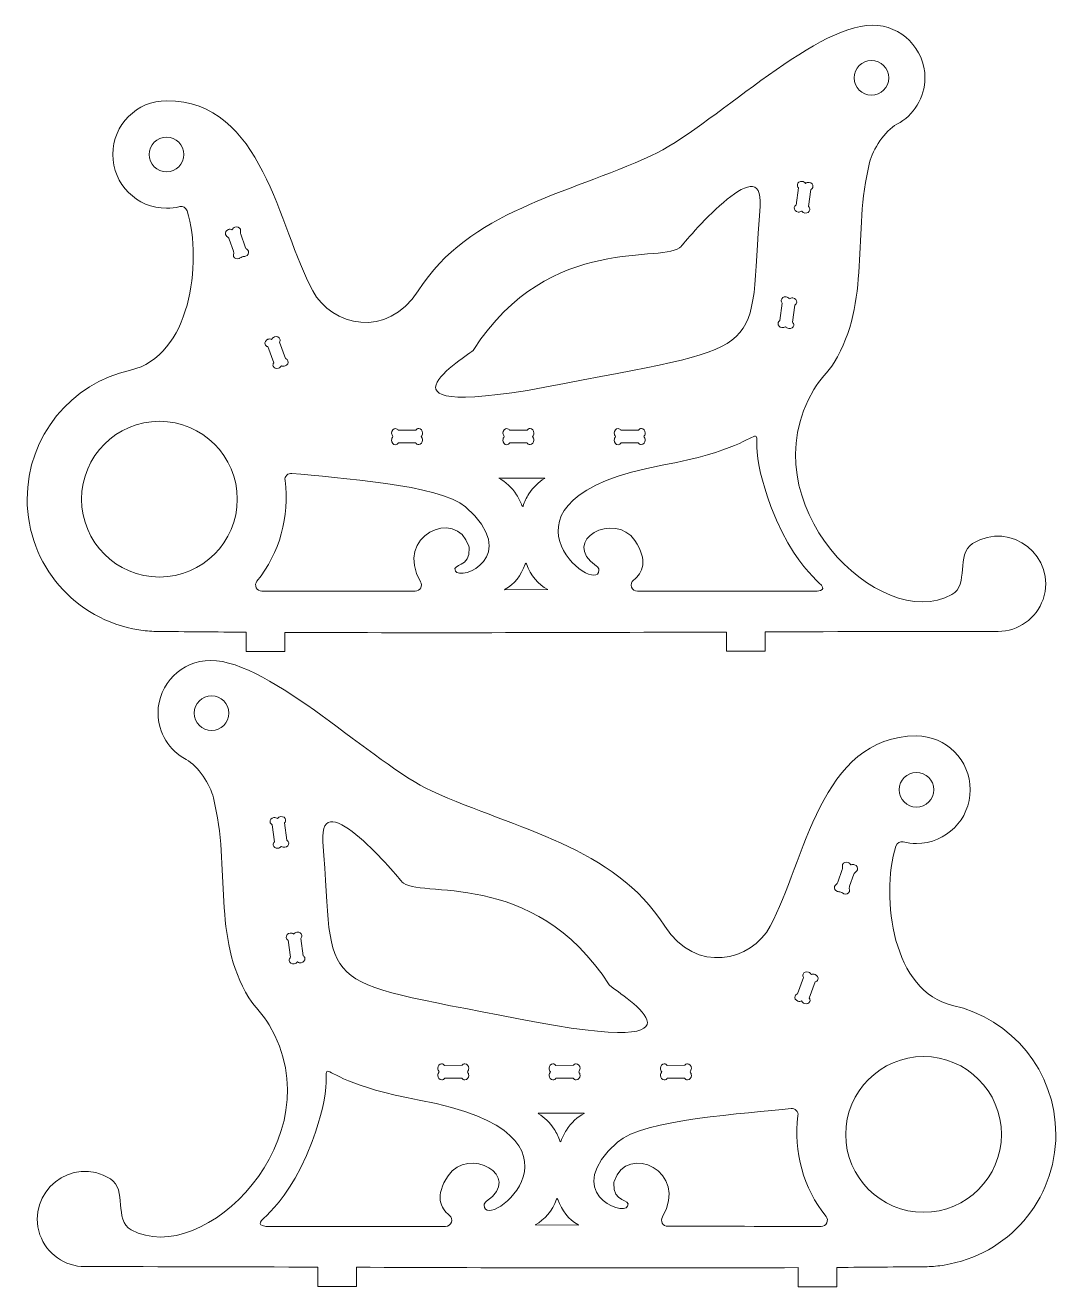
# Model space of a CAD drawing. Header units: centimetres. Extents: x -12413 to 28, y -61 to 2480.
# Drawn here: x 0.78 to 27.6, y -60.82 to -28.05 of the extents above; entities that cross this region are included whole.
import ezdxf

# ---------------------------------------------------------------- set-up
doc = ezdxf.new("R2010")
doc.units = ezdxf.units.CM
doc.header["$MEASUREMENT"] = 0
doc.layers.add('layer 1', color=7, linetype='Continuous')

msp = doc.modelspace()

# ---------------------------------------------------------------- linework, layer by layer
at = {"layer": 'layer 1', "lineweight": 9}
for points, knots in [([(8.24497, -34.95126), (8.74137, -35.87434), (10.1764, -36.21358), (10.98716, -34.95126), (10.98716, -34.95126), (12.3226, -32.87202), (14.79931, -32.46731), (17.04714, -31.44069), (17.04714, -31.44069), (18.54757, -30.75541), (21.2204, -28.05317), (22.78752, -28.05317), (22.78752, -28.05317), (23.5412, -28.05317), (24.15191, -28.66388), (24.15191, -29.41736), (24.15191, -29.41736), (24.15191, -29.94035), (23.85754, -30.39469), (23.42547, -30.62368), (23.42547, -30.62368), (23.09908, -30.79667), (22.79902, -31.27636), (22.71289, -31.62301), (22.71289, -31.62301), (22.25388, -33.47023), (22.76082, -35.22424), (21.79255, -36.81598), (21.79255, -36.81598), (21.6405, -37.06595), (21.41153, -37.26396), (21.2628, -37.51591), (21.2628, -37.51591), (19.52715, -40.45612), (22.98291, -43.87463), (24.84814, -42.84383), (24.84814, -42.84383), (25.30832, -42.58951), (24.94643, -41.80017), (25.39063, -41.5189), (25.39063, -41.5189), (26.37469, -40.89579), (27.60235, -41.87003), (27.21904, -42.9699), (27.21904, -42.9699), (27.046, -43.46642), (26.57782, -43.79913), (26.05201, -43.79915), (26.05201, -43.79915), (24.03382, -43.7993), (22.01559, -43.80532), (19.99736, -43.81232), (19.99736, -43.81232), (19.99736, -43.81232), (19.99736, -44.31407), (19.99736, -44.31407), (19.99736, -44.31407), (19.99736, -44.31407), (18.99736, -44.31407), (18.99736, -44.31407), (18.99736, -44.31407), (18.99736, -44.31407), (18.99736, -43.81585), (18.99736, -43.81585), (18.99736, -43.81585), (15.17123, -43.8295), (11.34509, -43.84383), (7.51913, -43.8257), (7.51913, -43.8257), (7.51913, -43.8257), (7.51913, -44.32298), (7.51913, -44.32298), (7.51913, -44.32298), (7.51913, -44.32298), (6.51913, -44.32298), (6.51913, -44.32298), (6.51913, -44.32298), (6.51913, -44.32298), (6.51913, -43.82021), (6.51913, -43.82021), (6.51913, -43.82021), (5.73743, -43.81531), (4.95575, -43.80892), (4.17408, -43.80077), (4.17408, -43.80077), (4.02499, -43.79921), (3.87606, -43.78442), (3.72841, -43.7588), (3.72841, -43.7588), (3.72753, -43.75865), (3.72677, -43.75854), (3.72589, -43.7584), (3.72589, -43.7584), (2.0839, -43.50041), (0.82798, -42.07941), (0.82798, -40.36496), (0.82798, -40.36496), (0.82798, -38.72593), (1.97587, -37.35524), (3.51153, -37.01238), (3.51153, -37.01238), (5.05438, -36.66805), (5.39692, -34.23447), (4.98225, -32.87406), (4.98225, -32.87406), (4.95734, -32.79241), (4.87292, -32.74477), (4.79014, -32.76559), (4.79014, -32.76559), (4.68082, -32.79309), (4.56635, -32.80771), (4.44848, -32.80771), (4.44848, -32.80771), (3.67716, -32.80771), (3.05188, -32.18243), (3.05188, -31.41111), (3.05188, -31.41111), (3.05188, -30.63979), (3.67716, -30.01451), (4.44848, -30.01451), (4.44848, -30.01451), (6.9537, -30.01451), (7.34892, -33.28501), (8.24497, -34.95126)], [0, 0, 0, 0, 0.03125, 0.03125, 0.03125, 0.03125, 0.0625, 0.0625, 0.0625, 0.0625, 0.09375, 0.09375, 0.09375, 0.09375, 0.125, 0.125, 0.125, 0.125, 0.15625, 0.15625, 0.15625, 0.15625, 0.1875, 0.1875, 0.1875, 0.1875, 0.21875, 0.21875, 0.21875, 0.21875, 0.25, 0.25, 0.25, 0.25, 0.28125, 0.28125, 0.28125, 0.28125, 0.3125, 0.3125, 0.3125, 0.3125, 0.34375, 0.34375, 0.34375, 0.34375, 0.375, 0.375, 0.375, 0.375, 0.40625, 0.40625, 0.40625, 0.40625, 0.4375, 0.4375, 0.4375, 0.4375, 0.46875, 0.46875, 0.46875, 0.46875, 0.5, 0.5, 0.5, 0.5, 0.53125, 0.53125, 0.53125, 0.53125, 0.5625, 0.5625, 0.5625, 0.5625, 0.59375, 0.59375, 0.59375, 0.59375, 0.625, 0.625, 0.625, 0.625, 0.65625, 0.65625, 0.65625, 0.65625, 0.6875, 0.6875, 0.6875, 0.6875, 0.71875, 0.71875, 0.71875, 0.71875, 0.75, 0.75, 0.75, 0.75, 0.78125, 0.78125, 0.78125, 0.78125, 0.8125, 0.8125, 0.8125, 0.8125, 0.84375, 0.84375, 0.84375, 0.84375, 0.875, 0.875, 0.875, 0.875, 0.90625, 0.90625, 0.90625, 0.90625, 0.9375, 0.9375, 0.9375, 0.9375, 1, 1, 1, 1]), ([(22.31194, -29.4206), (22.31194, -29.17241), (22.51312, -28.97125), (22.76129, -28.97125), (22.76129, -28.97125), (23.00956, -28.97125), (23.21073, -29.17241), (23.21073, -29.4206), (23.21073, -29.4206), (23.21073, -29.66877), (23.00956, -29.87005), (22.76138, -29.87005), (22.76138, -29.87005), (22.51312, -29.87005), (22.31194, -29.66877), (22.31194, -29.4206)], [0, 0, 0, 0, 0.2, 0.2, 0.2, 0.2, 0.4, 0.4, 0.4, 0.4, 0.6, 0.6, 0.6, 0.6, 1, 1, 1, 1]), ([(3.99908, -31.41108), (3.99908, -31.16288), (4.20026, -30.9617), (4.44844, -30.9617), (4.44844, -30.9617), (4.69671, -30.9617), (4.89788, -31.16288), (4.89788, -31.41108), (4.89788, -31.41108), (4.89788, -31.65923), (4.69671, -31.86053), (4.44852, -31.86053), (4.44852, -31.86053), (4.20026, -31.86053), (3.99908, -31.65923), (3.99908, -31.41108)], [0, 0, 0, 0, 0.2, 0.2, 0.2, 0.2, 0.4, 0.4, 0.4, 0.4, 0.6, 0.6, 0.6, 0.6, 1, 1, 1, 1]), ([(19.86819, -32.76304), (19.56723, -36.69967), (20.21506, -36.3003), (14.78479, -37.3639), (14.78479, -37.3639), (9.12509, -38.47245), (12.33619, -36.62359), (12.42803, -36.48064), (12.42803, -36.48064), (14.40755, -33.39913), (17.42369, -34.26894), (17.81659, -33.79966), (17.81659, -33.79966), (17.88746, -33.71501), (19.98946, -31.1775), (19.86819, -32.76304)], [0, 0, 0, 0, 0.2, 0.2, 0.2, 0.2, 0.4, 0.4, 0.4, 0.4, 0.6, 0.6, 0.6, 0.6, 1, 1, 1, 1]), ([(20.86602, -32.27386), (20.86602, -32.27386), (20.80347, -32.72359), (20.80347, -32.72359), (20.80347, -32.72359), (20.77882, -32.73865), (20.76138, -32.76258), (20.75745, -32.79129), (20.75745, -32.79129), (20.74995, -32.84601), (20.79433, -32.89727), (20.85658, -32.9058), (20.85658, -32.9058), (20.89051, -32.91045), (20.92273, -32.90144), (20.94625, -32.88342), (20.94625, -32.88342), (20.94625, -32.88342), (20.95357, -32.88443), (20.95357, -32.88443), (20.95357, -32.88443), (20.97126, -32.90905), (21.00047, -32.92718), (21.03528, -32.93194), (21.03528, -32.93194), (21.09753, -32.94047), (21.15406, -32.90303), (21.16156, -32.84831), (21.16156, -32.84831), (21.16602, -32.81574), (21.1521, -32.78437), (21.12696, -32.76254), (21.12696, -32.76254), (21.12696, -32.76254), (21.18831, -32.32127), (21.18831, -32.32127), (21.18831, -32.32127), (21.21635, -32.3066), (21.23649, -32.28108), (21.24076, -32.24995), (21.24076, -32.24995), (21.24825, -32.19523), (21.20387, -32.14396), (21.14161, -32.13544), (21.14161, -32.13544), (21.10558, -32.1305), (21.07148, -32.14098), (21.04766, -32.16128), (21.04766, -32.16128), (21.03041, -32.13439), (20.99979, -32.11434), (20.96292, -32.10929), (20.96292, -32.10929), (20.90067, -32.10076), (20.84414, -32.13821), (20.83665, -32.19293), (20.83665, -32.19293), (20.8325, -32.22317), (20.84422, -32.25236), (20.86602, -32.27386)], [0, 0, 0, 0, 0.0625, 0.0625, 0.0625, 0.0625, 0.125, 0.125, 0.125, 0.125, 0.1875, 0.1875, 0.1875, 0.1875, 0.25, 0.25, 0.25, 0.25, 0.3125, 0.3125, 0.3125, 0.3125, 0.375, 0.375, 0.375, 0.375, 0.4375, 0.4375, 0.4375, 0.4375, 0.5, 0.5, 0.5, 0.5, 0.5625, 0.5625, 0.5625, 0.5625, 0.625, 0.625, 0.625, 0.625, 0.6875, 0.6875, 0.6875, 0.6875, 0.75, 0.75, 0.75, 0.75, 0.8125, 0.8125, 0.8125, 0.8125, 0.875, 0.875, 0.875, 0.875, 1, 1, 1, 1]), ([(6.49283, -33.81187), (6.49283, -33.81187), (6.37453, -33.48479), (6.37453, -33.48479), (6.37453, -33.48479), (6.36497, -33.45834), (6.36338, -33.4333), (6.36943, -33.40489), (6.36943, -33.40489), (6.37293, -33.38846), (6.37209, -33.3713), (6.36614, -33.35492), (6.36614, -33.35492), (6.34725, -33.30302), (6.28409, -33.27836), (6.22504, -33.29984), (6.22504, -33.29984), (6.19288, -33.31156), (6.16856, -33.33455), (6.15618, -33.36146), (6.15618, -33.36146), (6.15618, -33.36146), (6.14922, -33.36399), (6.14922, -33.36399), (6.14922, -33.36399), (6.12209, -33.35045), (6.08779, -33.34805), (6.0548, -33.36007), (6.0548, -33.36007), (5.99576, -33.38156), (5.9632, -33.44104), (5.98208, -33.49294), (5.98208, -33.49294), (5.98881, -33.51139), (6.00115, -33.52641), (6.01688, -33.53713), (6.01688, -33.53713), (6.04422, -33.55574), (6.06197, -33.5783), (6.07277, -33.60816), (6.07277, -33.60816), (6.07277, -33.60816), (6.18516, -33.91891), (6.18516, -33.91891), (6.18516, -33.91891), (6.19547, -33.94743), (6.19661, -33.97468), (6.18875, -34.00519), (6.18875, -34.00519), (6.18421, -34.02285), (6.18467, -34.04146), (6.19111, -34.05916), (6.19111, -34.05916), (6.20998, -34.11106), (6.27316, -34.13572), (6.3322, -34.11424), (6.3322, -34.11424), (6.3432, -34.11023), (6.35328, -34.1049), (6.36228, -34.09856), (6.36228, -34.09856), (6.39431, -34.07596), (6.42797, -34.06407), (6.46701, -34.06152), (6.46701, -34.06152), (6.47872, -34.06077), (6.49068, -34.05831), (6.50245, -34.05401), (6.50245, -34.05401), (6.56149, -34.03254), (6.59403, -33.97305), (6.57514, -33.92115), (6.57514, -33.92115), (6.5689, -33.90397), (6.55778, -33.88977), (6.54358, -33.87926), (6.54358, -33.87926), (6.5189, -33.86098), (6.50291, -33.83974), (6.49283, -33.81187)], [0, 0, 0, 0, 0.04761905, 0.04761905, 0.04761905, 0.04761905, 0.0952381, 0.0952381, 0.0952381, 0.0952381, 0.14285714, 0.14285714, 0.14285714, 0.14285714, 0.19047619, 0.19047619, 0.19047619, 0.19047619, 0.23809524, 0.23809524, 0.23809524, 0.23809524, 0.28571429, 0.28571429, 0.28571429, 0.28571429, 0.33333333, 0.33333333, 0.33333333, 0.33333333, 0.38095238, 0.38095238, 0.38095238, 0.38095238, 0.42857143, 0.42857143, 0.42857143, 0.42857143, 0.47619048, 0.47619048, 0.47619048, 0.47619048, 0.52380952, 0.52380952, 0.52380952, 0.52380952, 0.57142857, 0.57142857, 0.57142857, 0.57142857, 0.61904762, 0.61904762, 0.61904762, 0.61904762, 0.66666667, 0.66666667, 0.66666667, 0.66666667, 0.71428571, 0.71428571, 0.71428571, 0.71428571, 0.76190476, 0.76190476, 0.76190476, 0.76190476, 0.80952381, 0.80952381, 0.80952381, 0.80952381, 0.85714286, 0.85714286, 0.85714286, 0.85714286, 0.9047619, 0.9047619, 0.9047619, 0.9047619, 1, 1, 1, 1]), ([(20.44572, -35.27473), (20.44572, -35.27473), (20.38318, -35.72445), (20.38318, -35.72445), (20.38318, -35.72445), (20.35852, -35.73951), (20.34108, -35.76345), (20.33714, -35.79215), (20.33714, -35.79215), (20.32965, -35.84687), (20.37403, -35.89814), (20.43629, -35.90666), (20.43629, -35.90666), (20.47021, -35.91131), (20.50243, -35.9023), (20.52595, -35.88429), (20.52595, -35.88429), (20.52595, -35.88429), (20.53327, -35.88529), (20.53327, -35.88529), (20.53327, -35.88529), (20.55096, -35.90992), (20.58018, -35.92804), (20.61498, -35.93281), (20.61498, -35.93281), (20.67723, -35.94134), (20.73376, -35.90389), (20.74125, -35.84917), (20.74125, -35.84917), (20.74572, -35.8166), (20.7318, -35.78523), (20.70664, -35.7634), (20.70664, -35.7634), (20.70664, -35.7634), (20.76802, -35.32214), (20.76802, -35.32214), (20.76802, -35.32214), (20.79605, -35.30747), (20.81619, -35.28194), (20.82045, -35.25081), (20.82045, -35.25081), (20.82795, -35.19609), (20.78357, -35.14483), (20.72132, -35.1363), (20.72132, -35.1363), (20.68527, -35.13136), (20.65118, -35.14185), (20.62737, -35.16215), (20.62737, -35.16215), (20.61011, -35.13526), (20.5795, -35.11521), (20.54262, -35.11016), (20.54262, -35.11016), (20.48037, -35.10163), (20.42384, -35.13907), (20.41634, -35.19379), (20.41634, -35.19379), (20.4122, -35.22403), (20.42392, -35.25322), (20.44572, -35.27473)], [0, 0, 0, 0, 0.0625, 0.0625, 0.0625, 0.0625, 0.125, 0.125, 0.125, 0.125, 0.1875, 0.1875, 0.1875, 0.1875, 0.25, 0.25, 0.25, 0.25, 0.3125, 0.3125, 0.3125, 0.3125, 0.375, 0.375, 0.375, 0.375, 0.4375, 0.4375, 0.4375, 0.4375, 0.5, 0.5, 0.5, 0.5, 0.5625, 0.5625, 0.5625, 0.5625, 0.625, 0.625, 0.625, 0.625, 0.6875, 0.6875, 0.6875, 0.6875, 0.75, 0.75, 0.75, 0.75, 0.8125, 0.8125, 0.8125, 0.8125, 0.875, 0.875, 0.875, 0.875, 1, 1, 1, 1]), ([(7.5392, -36.71379), (7.5392, -36.71379), (7.38477, -36.28679), (7.38477, -36.28679), (7.38477, -36.28679), (7.39956, -36.26197), (7.40382, -36.23266), (7.39391, -36.20545), (7.39391, -36.20545), (7.37503, -36.15354), (7.31185, -36.12889), (7.25282, -36.15038), (7.25282, -36.15038), (7.22066, -36.16209), (7.19633, -36.18509), (7.18395, -36.21199), (7.18395, -36.21199), (7.18395, -36.21199), (7.17699, -36.21452), (7.17699, -36.21452), (7.17699, -36.21452), (7.14986, -36.20098), (7.11557, -36.19858), (7.08257, -36.2106), (7.08257, -36.2106), (7.02352, -36.23209), (6.99097, -36.29157), (7.00986, -36.34347), (7.00986, -36.34347), (7.02111, -36.37437), (7.04806, -36.39561), (7.08049, -36.40321), (7.08049, -36.40321), (7.08049, -36.40321), (7.23201, -36.82215), (7.23201, -36.82215), (7.23201, -36.82215), (7.21404, -36.84821), (7.20813, -36.88018), (7.21888, -36.9097), (7.21888, -36.9097), (7.23777, -36.9616), (7.30093, -36.98625), (7.35998, -36.96477), (7.35998, -36.96477), (7.39416, -36.95232), (7.41942, -36.92715), (7.43102, -36.89808), (7.43102, -36.89808), (7.45884, -36.91382), (7.49526, -36.91728), (7.53022, -36.90454), (7.53022, -36.90454), (7.58925, -36.88306), (7.62182, -36.82357), (7.60293, -36.77167), (7.60293, -36.77167), (7.59249, -36.743), (7.56851, -36.72264), (7.5392, -36.71379)], [0, 0, 0, 0, 0.0625, 0.0625, 0.0625, 0.0625, 0.125, 0.125, 0.125, 0.125, 0.1875, 0.1875, 0.1875, 0.1875, 0.25, 0.25, 0.25, 0.25, 0.3125, 0.3125, 0.3125, 0.3125, 0.375, 0.375, 0.375, 0.375, 0.4375, 0.4375, 0.4375, 0.4375, 0.5, 0.5, 0.5, 0.5, 0.5625, 0.5625, 0.5625, 0.5625, 0.625, 0.625, 0.625, 0.625, 0.6875, 0.6875, 0.6875, 0.6875, 0.75, 0.75, 0.75, 0.75, 0.8125, 0.8125, 0.8125, 0.8125, 0.875, 0.875, 0.875, 0.875, 1, 1, 1, 1]), ([(15.68257, -42.20562), (15.68257, -42.95959), (12.40772, -40.38411), (17.36371, -39.47455), (17.36371, -39.47455), (21.04911, -38.79819), (19.10879, -37.79652), (20.15149, -40.55227), (20.15149, -40.55227), (20.92101, -42.58604), (21.87486, -42.63981), (21.35334, -42.7546), (21.35334, -42.7546), (21.34144, -42.75722), (17.73384, -42.7537), (16.68019, -42.7537), (16.68019, -42.7537), (16.6111, -42.7537), (16.55231, -42.7121), (16.52932, -42.64695), (16.52932, -42.64695), (16.50632, -42.58178), (16.52601, -42.51249), (16.57982, -42.46913), (16.57982, -42.46913), (16.81546, -42.27928), (16.96805, -41.96537), (16.61536, -41.43807), (16.61536, -41.43807), (16.09928, -40.66648), (14.63755, -41.43506), (15.62015, -42.1034), (15.62015, -42.1034), (15.65844, -42.12945), (15.68257, -42.16293), (15.68257, -42.20562)], [0, 0, 0, 0, 0.1, 0.1, 0.1, 0.1, 0.2, 0.2, 0.2, 0.2, 0.3, 0.3, 0.3, 0.3, 0.4, 0.4, 0.4, 0.4, 0.5, 0.5, 0.5, 0.5, 0.6, 0.6, 0.6, 0.6, 0.7, 0.7, 0.7, 0.7, 0.8, 0.8, 0.8, 0.8, 1, 1, 1, 1]), ([(4.26335, -38.34268), (5.38023, -38.34268), (6.28562, -39.24808), (6.28562, -40.36496), (6.28562, -40.36496), (6.28562, -41.48184), (5.38023, -42.38724), (4.26335, -42.38724), (4.26335, -42.38724), (3.14646, -42.38724), (2.24107, -41.48184), (2.24107, -40.36496), (2.24107, -40.36496), (2.24107, -39.24808), (3.14646, -38.34268), (4.26335, -38.34268)], [0, 0, 0, 0, 0.2, 0.2, 0.2, 0.2, 0.4, 0.4, 0.4, 0.4, 0.6, 0.6, 0.6, 0.6, 1, 1, 1, 1]), ([(10.92447, -38.57074), (10.92447, -38.57074), (10.47041, -38.56979), (10.47041, -38.56979), (10.47041, -38.56979), (10.45214, -38.5469), (10.42607, -38.53256), (10.39709, -38.53257), (10.39709, -38.53257), (10.34187, -38.53256), (10.2971, -38.58463), (10.2971, -38.64885), (10.2971, -38.64885), (10.29709, -38.68385), (10.3104, -38.71526), (10.33143, -38.73655), (10.33143, -38.73655), (10.33143, -38.73655), (10.33144, -38.74412), (10.33144, -38.74412), (10.33144, -38.74412), (10.30944, -38.76546), (10.29544, -38.79756), (10.29545, -38.83347), (10.29545, -38.83347), (10.29545, -38.8977), (10.34022, -38.94976), (10.39545, -38.94976), (10.39545, -38.94976), (10.42832, -38.94976), (10.45751, -38.9313), (10.47572, -38.9028), (10.47572, -38.9028), (10.47572, -38.9028), (10.92123, -38.90373), (10.92123, -38.90373), (10.92123, -38.90373), (10.93958, -38.9301), (10.96759, -38.94697), (10.99901, -38.94696), (10.99901, -38.94696), (11.05424, -38.94696), (11.09902, -38.89489), (11.09902, -38.83067), (11.09902, -38.83067), (11.09901, -38.79348), (11.08401, -38.76039), (11.06065, -38.7391), (11.06065, -38.7391), (11.08496, -38.71787), (11.10067, -38.6841), (11.10066, -38.64606), (11.10066, -38.64606), (11.10066, -38.58184), (11.05589, -38.52976), (11.00066, -38.52976), (11.00066, -38.52976), (10.97015, -38.52976), (10.94281, -38.54568), (10.92447, -38.57074)], [0, 0, 0, 0, 0.0625, 0.0625, 0.0625, 0.0625, 0.125, 0.125, 0.125, 0.125, 0.1875, 0.1875, 0.1875, 0.1875, 0.25, 0.25, 0.25, 0.25, 0.3125, 0.3125, 0.3125, 0.3125, 0.375, 0.375, 0.375, 0.375, 0.4375, 0.4375, 0.4375, 0.4375, 0.5, 0.5, 0.5, 0.5, 0.5625, 0.5625, 0.5625, 0.5625, 0.625, 0.625, 0.625, 0.625, 0.6875, 0.6875, 0.6875, 0.6875, 0.75, 0.75, 0.75, 0.75, 0.8125, 0.8125, 0.8125, 0.8125, 0.875, 0.875, 0.875, 0.875, 1, 1, 1, 1]), ([(13.81661, -38.57074), (13.81661, -38.57074), (13.36255, -38.56979), (13.36255, -38.56979), (13.36255, -38.56979), (13.34428, -38.5469), (13.31821, -38.53256), (13.28923, -38.53257), (13.28923, -38.53257), (13.23401, -38.53256), (13.18924, -38.58463), (13.18924, -38.64885), (13.18924, -38.64885), (13.18923, -38.68385), (13.20254, -38.71526), (13.22357, -38.73655), (13.22357, -38.73655), (13.22357, -38.73655), (13.22358, -38.74412), (13.22358, -38.74412), (13.22358, -38.74412), (13.20158, -38.76546), (13.18758, -38.79756), (13.18759, -38.83347), (13.18759, -38.83347), (13.18759, -38.8977), (13.23236, -38.94976), (13.28759, -38.94976), (13.28759, -38.94976), (13.32046, -38.94976), (13.34965, -38.9313), (13.36786, -38.9028), (13.36786, -38.9028), (13.36786, -38.9028), (13.81337, -38.90373), (13.81337, -38.90373), (13.81337, -38.90373), (13.83172, -38.9301), (13.85973, -38.94697), (13.89115, -38.94696), (13.89115, -38.94696), (13.94638, -38.94696), (13.99116, -38.89489), (13.99116, -38.83067), (13.99116, -38.83067), (13.99115, -38.79348), (13.97615, -38.76039), (13.95279, -38.7391), (13.95279, -38.7391), (13.9771, -38.71787), (13.99281, -38.6841), (13.9928, -38.64606), (13.9928, -38.64606), (13.9928, -38.58184), (13.94803, -38.52976), (13.8928, -38.52976), (13.8928, -38.52976), (13.86229, -38.52976), (13.83495, -38.54568), (13.81661, -38.57074)], [0, 0, 0, 0, 0.0625, 0.0625, 0.0625, 0.0625, 0.125, 0.125, 0.125, 0.125, 0.1875, 0.1875, 0.1875, 0.1875, 0.25, 0.25, 0.25, 0.25, 0.3125, 0.3125, 0.3125, 0.3125, 0.375, 0.375, 0.375, 0.375, 0.4375, 0.4375, 0.4375, 0.4375, 0.5, 0.5, 0.5, 0.5, 0.5625, 0.5625, 0.5625, 0.5625, 0.625, 0.625, 0.625, 0.625, 0.6875, 0.6875, 0.6875, 0.6875, 0.75, 0.75, 0.75, 0.75, 0.8125, 0.8125, 0.8125, 0.8125, 0.875, 0.875, 0.875, 0.875, 1, 1, 1, 1]), ([(16.70874, -38.57074), (16.70874, -38.57074), (16.25468, -38.56979), (16.25468, -38.56979), (16.25468, -38.56979), (16.23641, -38.5469), (16.21034, -38.53256), (16.18136, -38.53257), (16.18136, -38.53257), (16.12614, -38.53256), (16.08137, -38.58463), (16.08137, -38.64885), (16.08137, -38.64885), (16.08136, -38.68385), (16.09467, -38.71526), (16.1157, -38.73655), (16.1157, -38.73655), (16.1157, -38.73655), (16.11571, -38.74412), (16.11571, -38.74412), (16.11571, -38.74412), (16.09371, -38.76546), (16.07971, -38.79756), (16.07972, -38.83347), (16.07972, -38.83347), (16.07972, -38.8977), (16.12449, -38.94976), (16.17972, -38.94976), (16.17972, -38.94976), (16.21259, -38.94976), (16.24178, -38.9313), (16.25999, -38.9028), (16.25999, -38.9028), (16.25999, -38.9028), (16.7055, -38.90373), (16.7055, -38.90373), (16.7055, -38.90373), (16.72385, -38.9301), (16.75186, -38.94697), (16.78328, -38.94696), (16.78328, -38.94696), (16.83851, -38.94696), (16.88329, -38.89489), (16.88329, -38.83067), (16.88329, -38.83067), (16.88328, -38.79348), (16.86828, -38.76039), (16.84492, -38.7391), (16.84492, -38.7391), (16.86923, -38.71787), (16.88494, -38.6841), (16.88493, -38.64606), (16.88493, -38.64606), (16.88493, -38.58184), (16.84016, -38.52976), (16.78493, -38.52976), (16.78493, -38.52976), (16.75442, -38.52976), (16.72708, -38.54568), (16.70874, -38.57074)], [0, 0, 0, 0, 0.0625, 0.0625, 0.0625, 0.0625, 0.125, 0.125, 0.125, 0.125, 0.1875, 0.1875, 0.1875, 0.1875, 0.25, 0.25, 0.25, 0.25, 0.3125, 0.3125, 0.3125, 0.3125, 0.375, 0.375, 0.375, 0.375, 0.4375, 0.4375, 0.4375, 0.4375, 0.5, 0.5, 0.5, 0.5, 0.5625, 0.5625, 0.5625, 0.5625, 0.625, 0.625, 0.625, 0.625, 0.6875, 0.6875, 0.6875, 0.6875, 0.75, 0.75, 0.75, 0.75, 0.8125, 0.8125, 0.8125, 0.8125, 0.875, 0.875, 0.875, 0.875, 1, 1, 1, 1]), ([(12.21259, -40.5642), (13.68598, -41.85743), (12.08788, -42.50069), (11.95239, -42.23155), (11.95239, -42.23155), (11.85256, -42.03249), (12.34271, -42.15257), (12.31399, -41.63037), (12.31399, -41.63037), (12.31319, -41.61536), (12.31076, -41.60264), (12.30602, -41.5884), (12.30602, -41.5884), (11.96511, -40.56762), (10.34746, -41.33026), (11.0494, -42.50923), (11.0494, -42.50923), (11.07964, -42.56001), (11.08027, -42.6187), (11.05106, -42.67009), (11.05106, -42.67009), (11.02189, -42.7215), (10.97118, -42.75103), (10.91208, -42.75109), (10.91208, -42.75109), (9.58241, -42.75235), (8.25272, -42.75361), (6.92303, -42.75487), (6.92303, -42.75487), (6.86002, -42.75494), (6.80603, -42.72103), (6.7787, -42.66427), (6.7787, -42.66427), (6.75138, -42.60747), (6.75857, -42.54415), (6.79794, -42.49494), (6.79794, -42.49494), (7.38631, -41.75948), (7.65127, -40.81319), (7.52688, -39.87559), (7.52688, -39.87559), (7.52023, -39.82531), (7.53549, -39.77922), (7.57088, -39.74291), (7.57088, -39.74291), (7.60627, -39.70658), (7.65192, -39.69011), (7.70237, -39.69545), (7.70237, -39.69545), (8.87738, -39.82043), (11.54182, -39.97545), (12.21259, -40.5642)], [0, 0, 0, 0, 0.07142857, 0.07142857, 0.07142857, 0.07142857, 0.14285714, 0.14285714, 0.14285714, 0.14285714, 0.21428571, 0.21428571, 0.21428571, 0.21428571, 0.28571429, 0.28571429, 0.28571429, 0.28571429, 0.35714286, 0.35714286, 0.35714286, 0.35714286, 0.42857143, 0.42857143, 0.42857143, 0.42857143, 0.5, 0.5, 0.5, 0.5, 0.57142857, 0.57142857, 0.57142857, 0.57142857, 0.64285714, 0.64285714, 0.64285714, 0.64285714, 0.71428571, 0.71428571, 0.71428571, 0.71428571, 0.78571429, 0.78571429, 0.78571429, 0.78571429, 0.85714286, 0.85714286, 0.85714286, 0.85714286, 1, 1, 1, 1]), ([(13.07873, -39.81704), (13.07873, -39.81704), (14.27232, -39.81704), (14.27232, -39.81704), (14.27232, -39.81704), (14.27232, -39.81704), (14.26512, -39.82637), (14.26512, -39.82637), (14.26512, -39.82637), (14.11255, -39.92089), (13.97226, -40.05666), (13.86207, -40.22756), (13.86207, -40.22756), (13.79636, -40.32947), (13.74647, -40.43598), (13.71198, -40.5431), (13.71198, -40.5431), (13.71198, -40.5431), (13.70157, -40.55659), (13.70157, -40.55659), (13.70157, -40.55659), (13.70157, -40.55659), (13.68014, -40.53115), (13.68014, -40.53115), (13.68014, -40.53115), (13.64652, -40.43702), (13.60099, -40.34374), (13.54314, -40.25402), (13.54314, -40.25402), (13.41847, -40.06065), (13.25524, -39.91227), (13.07931, -39.81773), (13.07931, -39.81773), (13.07931, -39.81773), (13.07873, -39.81704), (13.07873, -39.81704)], [0, 0, 0, 0, 0.1, 0.1, 0.1, 0.1, 0.2, 0.2, 0.2, 0.2, 0.3, 0.3, 0.3, 0.3, 0.4, 0.4, 0.4, 0.4, 0.5, 0.5, 0.5, 0.5, 0.6, 0.6, 0.6, 0.6, 0.7, 0.7, 0.7, 0.7, 0.8, 0.8, 0.8, 0.8, 1, 1, 1, 1]), ([(14.35407, -42.71519), (14.35407, -42.71519), (13.23285, -42.72321), (13.23285, -42.72321), (13.23285, -42.72321), (13.23285, -42.72321), (13.24566, -42.70707), (13.24566, -42.70707), (13.24566, -42.70707), (13.4773, -42.57778), (13.66269, -42.34445), (13.76288, -42.05536), (13.76288, -42.05536), (13.76288, -42.05536), (13.78246, -42.03069), (13.78246, -42.03069), (13.78246, -42.03069), (13.78246, -42.03069), (13.79729, -42.04845), (13.79729, -42.04845), (13.79729, -42.04845), (13.90921, -42.34636), (14.10901, -42.58283), (14.35037, -42.71076), (14.35037, -42.71076), (14.35037, -42.71076), (14.35407, -42.71519), (14.35407, -42.71519)], [0, 0, 0, 0, 0.125, 0.125, 0.125, 0.125, 0.25, 0.25, 0.25, 0.25, 0.375, 0.375, 0.375, 0.375, 0.5, 0.5, 0.5, 0.5, 0.625, 0.625, 0.625, 0.625, 0.75, 0.75, 0.75, 0.75, 1, 1, 1, 1]), ([(20.13479, -51.45291), (19.63839, -52.37599), (18.20336, -52.71523), (17.3926, -51.45291), (17.3926, -51.45291), (16.05716, -49.37367), (13.58045, -48.96896), (11.33262, -47.94234), (11.33262, -47.94234), (9.83219, -47.25706), (7.15936, -44.55482), (5.59224, -44.55482), (5.59224, -44.55482), (4.83856, -44.55482), (4.22785, -45.16553), (4.22785, -45.91901), (4.22785, -45.91901), (4.22785, -46.442), (4.52222, -46.89634), (4.95429, -47.12533), (4.95429, -47.12533), (5.28068, -47.29832), (5.58074, -47.77801), (5.66687, -48.12466), (5.66687, -48.12466), (6.12588, -49.97188), (5.61894, -51.72589), (6.58721, -53.31763), (6.58721, -53.31763), (6.73926, -53.5676), (6.96823, -53.76561), (7.11696, -54.01756), (7.11696, -54.01756), (8.85261, -56.95777), (5.39685, -60.37628), (3.53162, -59.34548), (3.53162, -59.34548), (3.07144, -59.09116), (3.43333, -58.30182), (2.98913, -58.02055), (2.98913, -58.02055), (2.00507, -57.39744), (0.77741, -58.37168), (1.16072, -59.47155), (1.16072, -59.47155), (1.33376, -59.96807), (1.80194, -60.30078), (2.32775, -60.3008), (2.32775, -60.3008), (4.34594, -60.30095), (6.36417, -60.30697), (8.3824, -60.31397), (8.3824, -60.31397), (8.3824, -60.31397), (8.3824, -60.81572), (8.3824, -60.81572), (8.3824, -60.81572), (8.3824, -60.81572), (9.3824, -60.81572), (9.3824, -60.81572), (9.3824, -60.81572), (9.3824, -60.81572), (9.3824, -60.3175), (9.3824, -60.3175), (9.3824, -60.3175), (13.20853, -60.33115), (17.03467, -60.34548), (20.86063, -60.32735), (20.86063, -60.32735), (20.86063, -60.32735), (20.86063, -60.82463), (20.86063, -60.82463), (20.86063, -60.82463), (20.86063, -60.82463), (21.86063, -60.82463), (21.86063, -60.82463), (21.86063, -60.82463), (21.86063, -60.82463), (21.86063, -60.32186), (21.86063, -60.32186), (21.86063, -60.32186), (22.64233, -60.31696), (23.42401, -60.31057), (24.20568, -60.30242), (24.20568, -60.30242), (24.35477, -60.30086), (24.5037, -60.28607), (24.65135, -60.26045), (24.65135, -60.26045), (24.65223, -60.2603), (24.65299, -60.26019), (24.65387, -60.26005), (24.65387, -60.26005), (26.29586, -60.00206), (27.55178, -58.58106), (27.55178, -56.86661), (27.55178, -56.86661), (27.55178, -55.22758), (26.40389, -53.85689), (24.86823, -53.51403), (24.86823, -53.51403), (23.32538, -53.1697), (22.98284, -50.73612), (23.39751, -49.37571), (23.39751, -49.37571), (23.42242, -49.29406), (23.50684, -49.24642), (23.58962, -49.26724), (23.58962, -49.26724), (23.69894, -49.29474), (23.81341, -49.30936), (23.93128, -49.30936), (23.93128, -49.30936), (24.7026, -49.30936), (25.32788, -48.68408), (25.32788, -47.91276), (25.32788, -47.91276), (25.32788, -47.14144), (24.7026, -46.51616), (23.93128, -46.51616), (23.93128, -46.51616), (21.42606, -46.51616), (21.03084, -49.78666), (20.13479, -51.45291)], [0, 0, 0, 0, 0.03125, 0.03125, 0.03125, 0.03125, 0.0625, 0.0625, 0.0625, 0.0625, 0.09375, 0.09375, 0.09375, 0.09375, 0.125, 0.125, 0.125, 0.125, 0.15625, 0.15625, 0.15625, 0.15625, 0.1875, 0.1875, 0.1875, 0.1875, 0.21875, 0.21875, 0.21875, 0.21875, 0.25, 0.25, 0.25, 0.25, 0.28125, 0.28125, 0.28125, 0.28125, 0.3125, 0.3125, 0.3125, 0.3125, 0.34375, 0.34375, 0.34375, 0.34375, 0.375, 0.375, 0.375, 0.375, 0.40625, 0.40625, 0.40625, 0.40625, 0.4375, 0.4375, 0.4375, 0.4375, 0.46875, 0.46875, 0.46875, 0.46875, 0.5, 0.5, 0.5, 0.5, 0.53125, 0.53125, 0.53125, 0.53125, 0.5625, 0.5625, 0.5625, 0.5625, 0.59375, 0.59375, 0.59375, 0.59375, 0.625, 0.625, 0.625, 0.625, 0.65625, 0.65625, 0.65625, 0.65625, 0.6875, 0.6875, 0.6875, 0.6875, 0.71875, 0.71875, 0.71875, 0.71875, 0.75, 0.75, 0.75, 0.75, 0.78125, 0.78125, 0.78125, 0.78125, 0.8125, 0.8125, 0.8125, 0.8125, 0.84375, 0.84375, 0.84375, 0.84375, 0.875, 0.875, 0.875, 0.875, 0.90625, 0.90625, 0.90625, 0.90625, 0.9375, 0.9375, 0.9375, 0.9375, 1, 1, 1, 1]), ([(6.06782, -45.92225), (6.06782, -45.67406), (5.86664, -45.4729), (5.61847, -45.4729), (5.61847, -45.4729), (5.3702, -45.4729), (5.16903, -45.67406), (5.16903, -45.92225), (5.16903, -45.92225), (5.16903, -46.17042), (5.3702, -46.3717), (5.61838, -46.3717), (5.61838, -46.3717), (5.86664, -46.3717), (6.06782, -46.17042), (6.06782, -45.92225)], [0, 0, 0, 0, 0.2, 0.2, 0.2, 0.2, 0.4, 0.4, 0.4, 0.4, 0.6, 0.6, 0.6, 0.6, 1, 1, 1, 1]), ([(24.38068, -47.91273), (24.38068, -47.66453), (24.1795, -47.46335), (23.93132, -47.46335), (23.93132, -47.46335), (23.68305, -47.46335), (23.48188, -47.66453), (23.48188, -47.91273), (23.48188, -47.91273), (23.48188, -48.16088), (23.68305, -48.36218), (23.93124, -48.36218), (23.93124, -48.36218), (24.1795, -48.36218), (24.38068, -48.16088), (24.38068, -47.91273)], [0, 0, 0, 0, 0.2, 0.2, 0.2, 0.2, 0.4, 0.4, 0.4, 0.4, 0.6, 0.6, 0.6, 0.6, 1, 1, 1, 1]), ([(8.51157, -49.26469), (8.81253, -53.20132), (8.1647, -52.80195), (13.59497, -53.86555), (13.59497, -53.86555), (19.25467, -54.9741), (16.04357, -53.12524), (15.95173, -52.98229), (15.95173, -52.98229), (13.97221, -49.90078), (10.95607, -50.77059), (10.56317, -50.30131), (10.56317, -50.30131), (10.4923, -50.21666), (8.3903, -47.67915), (8.51157, -49.26469)], [0, 0, 0, 0, 0.2, 0.2, 0.2, 0.2, 0.4, 0.4, 0.4, 0.4, 0.6, 0.6, 0.6, 0.6, 1, 1, 1, 1]), ([(7.51374, -48.77551), (7.51374, -48.77551), (7.57629, -49.22524), (7.57629, -49.22524), (7.57629, -49.22524), (7.60094, -49.2403), (7.61838, -49.26423), (7.62231, -49.29294), (7.62231, -49.29294), (7.62981, -49.34766), (7.58543, -49.39892), (7.52318, -49.40745), (7.52318, -49.40745), (7.48925, -49.4121), (7.45703, -49.40309), (7.43351, -49.38507), (7.43351, -49.38507), (7.43351, -49.38507), (7.42619, -49.38608), (7.42619, -49.38608), (7.42619, -49.38608), (7.4085, -49.4107), (7.37929, -49.42883), (7.34448, -49.43359), (7.34448, -49.43359), (7.28223, -49.44212), (7.2257, -49.40468), (7.2182, -49.34996), (7.2182, -49.34996), (7.21374, -49.31739), (7.22766, -49.28602), (7.2528, -49.26419), (7.2528, -49.26419), (7.2528, -49.26419), (7.19145, -48.82292), (7.19145, -48.82292), (7.19145, -48.82292), (7.16341, -48.80825), (7.14327, -48.78273), (7.139, -48.7516), (7.139, -48.7516), (7.13151, -48.69688), (7.17589, -48.64561), (7.23815, -48.63709), (7.23815, -48.63709), (7.27418, -48.63215), (7.30828, -48.64263), (7.3321, -48.66293), (7.3321, -48.66293), (7.34935, -48.63604), (7.37997, -48.61599), (7.41684, -48.61094), (7.41684, -48.61094), (7.47909, -48.60241), (7.53562, -48.63986), (7.54311, -48.69458), (7.54311, -48.69458), (7.54726, -48.72482), (7.53554, -48.75401), (7.51374, -48.77551)], [0, 0, 0, 0, 0.0625, 0.0625, 0.0625, 0.0625, 0.125, 0.125, 0.125, 0.125, 0.1875, 0.1875, 0.1875, 0.1875, 0.25, 0.25, 0.25, 0.25, 0.3125, 0.3125, 0.3125, 0.3125, 0.375, 0.375, 0.375, 0.375, 0.4375, 0.4375, 0.4375, 0.4375, 0.5, 0.5, 0.5, 0.5, 0.5625, 0.5625, 0.5625, 0.5625, 0.625, 0.625, 0.625, 0.625, 0.6875, 0.6875, 0.6875, 0.6875, 0.75, 0.75, 0.75, 0.75, 0.8125, 0.8125, 0.8125, 0.8125, 0.875, 0.875, 0.875, 0.875, 1, 1, 1, 1]), ([(21.88693, -50.31352), (21.88693, -50.31352), (22.00523, -49.98644), (22.00523, -49.98644), (22.00523, -49.98644), (22.01479, -49.95999), (22.01638, -49.93495), (22.01033, -49.90654), (22.01033, -49.90654), (22.00683, -49.89011), (22.00767, -49.87295), (22.01362, -49.85657), (22.01362, -49.85657), (22.03251, -49.80467), (22.09567, -49.78001), (22.15472, -49.80149), (22.15472, -49.80149), (22.18688, -49.81321), (22.2112, -49.8362), (22.22358, -49.86311), (22.22358, -49.86311), (22.22358, -49.86311), (22.23054, -49.86564), (22.23054, -49.86564), (22.23054, -49.86564), (22.25767, -49.8521), (22.29197, -49.8497), (22.32496, -49.86172), (22.32496, -49.86172), (22.384, -49.88321), (22.41656, -49.94269), (22.39768, -49.99459), (22.39768, -49.99459), (22.39095, -50.01304), (22.37861, -50.02806), (22.36288, -50.03878), (22.36288, -50.03878), (22.33554, -50.05739), (22.31779, -50.07995), (22.30699, -50.10981), (22.30699, -50.10981), (22.30699, -50.10981), (22.1946, -50.42056), (22.1946, -50.42056), (22.1946, -50.42056), (22.18429, -50.44908), (22.18315, -50.47633), (22.19101, -50.50684), (22.19101, -50.50684), (22.19555, -50.5245), (22.19509, -50.54311), (22.18865, -50.56081), (22.18865, -50.56081), (22.16978, -50.61271), (22.1066, -50.63737), (22.04756, -50.61589), (22.04756, -50.61589), (22.03656, -50.61188), (22.02648, -50.60655), (22.01748, -50.60021), (22.01748, -50.60021), (21.98545, -50.57761), (21.95179, -50.56572), (21.91275, -50.56317), (21.91275, -50.56317), (21.90104, -50.56242), (21.88908, -50.55996), (21.87731, -50.55566), (21.87731, -50.55566), (21.81827, -50.53419), (21.78573, -50.4747), (21.80462, -50.4228), (21.80462, -50.4228), (21.81086, -50.40562), (21.82198, -50.39142), (21.83618, -50.38091), (21.83618, -50.38091), (21.86086, -50.36263), (21.87685, -50.34139), (21.88693, -50.31352)], [0, 0, 0, 0, 0.04761905, 0.04761905, 0.04761905, 0.04761905, 0.0952381, 0.0952381, 0.0952381, 0.0952381, 0.14285714, 0.14285714, 0.14285714, 0.14285714, 0.19047619, 0.19047619, 0.19047619, 0.19047619, 0.23809524, 0.23809524, 0.23809524, 0.23809524, 0.28571429, 0.28571429, 0.28571429, 0.28571429, 0.33333333, 0.33333333, 0.33333333, 0.33333333, 0.38095238, 0.38095238, 0.38095238, 0.38095238, 0.42857143, 0.42857143, 0.42857143, 0.42857143, 0.47619048, 0.47619048, 0.47619048, 0.47619048, 0.52380952, 0.52380952, 0.52380952, 0.52380952, 0.57142857, 0.57142857, 0.57142857, 0.57142857, 0.61904762, 0.61904762, 0.61904762, 0.61904762, 0.66666667, 0.66666667, 0.66666667, 0.66666667, 0.71428571, 0.71428571, 0.71428571, 0.71428571, 0.76190476, 0.76190476, 0.76190476, 0.76190476, 0.80952381, 0.80952381, 0.80952381, 0.80952381, 0.85714286, 0.85714286, 0.85714286, 0.85714286, 0.9047619, 0.9047619, 0.9047619, 0.9047619, 1, 1, 1, 1]), ([(7.93404, -51.77638), (7.93404, -51.77638), (7.99658, -52.2261), (7.99658, -52.2261), (7.99658, -52.2261), (8.02124, -52.24116), (8.03868, -52.2651), (8.04262, -52.2938), (8.04262, -52.2938), (8.05011, -52.34852), (8.00573, -52.39979), (7.94347, -52.40831), (7.94347, -52.40831), (7.90955, -52.41296), (7.87733, -52.40395), (7.85381, -52.38594), (7.85381, -52.38594), (7.85381, -52.38594), (7.84649, -52.38694), (7.84649, -52.38694), (7.84649, -52.38694), (7.8288, -52.41157), (7.79958, -52.42969), (7.76478, -52.43446), (7.76478, -52.43446), (7.70253, -52.44299), (7.646, -52.40554), (7.63851, -52.35082), (7.63851, -52.35082), (7.63404, -52.31825), (7.64796, -52.28688), (7.67312, -52.26505), (7.67312, -52.26505), (7.67312, -52.26505), (7.61174, -51.82379), (7.61174, -51.82379), (7.61174, -51.82379), (7.58371, -51.80912), (7.56357, -51.78359), (7.55931, -51.75246), (7.55931, -51.75246), (7.55181, -51.69774), (7.59619, -51.64648), (7.65844, -51.63795), (7.65844, -51.63795), (7.69449, -51.63301), (7.72858, -51.6435), (7.75239, -51.6638), (7.75239, -51.6638), (7.76965, -51.63691), (7.80026, -51.61686), (7.83714, -51.61181), (7.83714, -51.61181), (7.89939, -51.60328), (7.95592, -51.64072), (7.96342, -51.69544), (7.96342, -51.69544), (7.96756, -51.72568), (7.95584, -51.75487), (7.93404, -51.77638)], [0, 0, 0, 0, 0.0625, 0.0625, 0.0625, 0.0625, 0.125, 0.125, 0.125, 0.125, 0.1875, 0.1875, 0.1875, 0.1875, 0.25, 0.25, 0.25, 0.25, 0.3125, 0.3125, 0.3125, 0.3125, 0.375, 0.375, 0.375, 0.375, 0.4375, 0.4375, 0.4375, 0.4375, 0.5, 0.5, 0.5, 0.5, 0.5625, 0.5625, 0.5625, 0.5625, 0.625, 0.625, 0.625, 0.625, 0.6875, 0.6875, 0.6875, 0.6875, 0.75, 0.75, 0.75, 0.75, 0.8125, 0.8125, 0.8125, 0.8125, 0.875, 0.875, 0.875, 0.875, 1, 1, 1, 1]), ([(20.84056, -53.21544), (20.84056, -53.21544), (20.99499, -52.78844), (20.99499, -52.78844), (20.99499, -52.78844), (20.9802, -52.76362), (20.97594, -52.73431), (20.98585, -52.7071), (20.98585, -52.7071), (21.00473, -52.65519), (21.06791, -52.63054), (21.12694, -52.65203), (21.12694, -52.65203), (21.1591, -52.66374), (21.18343, -52.68674), (21.19581, -52.71364), (21.19581, -52.71364), (21.19581, -52.71364), (21.20277, -52.71617), (21.20277, -52.71617), (21.20277, -52.71617), (21.2299, -52.70263), (21.26419, -52.70023), (21.29719, -52.71225), (21.29719, -52.71225), (21.35624, -52.73374), (21.38879, -52.79322), (21.3699, -52.84512), (21.3699, -52.84512), (21.35865, -52.87602), (21.3317, -52.89726), (21.29927, -52.90486), (21.29927, -52.90486), (21.29927, -52.90486), (21.14775, -53.3238), (21.14775, -53.3238), (21.14775, -53.3238), (21.16572, -53.34986), (21.17163, -53.38183), (21.16088, -53.41135), (21.16088, -53.41135), (21.14199, -53.46325), (21.07883, -53.4879), (21.01978, -53.46642), (21.01978, -53.46642), (20.9856, -53.45397), (20.96034, -53.4288), (20.94874, -53.39973), (20.94874, -53.39973), (20.92092, -53.41547), (20.8845, -53.41893), (20.84954, -53.40619), (20.84954, -53.40619), (20.79051, -53.38471), (20.75794, -53.32522), (20.77683, -53.27332), (20.77683, -53.27332), (20.78727, -53.24465), (20.81125, -53.22429), (20.84056, -53.21544)], [0, 0, 0, 0, 0.0625, 0.0625, 0.0625, 0.0625, 0.125, 0.125, 0.125, 0.125, 0.1875, 0.1875, 0.1875, 0.1875, 0.25, 0.25, 0.25, 0.25, 0.3125, 0.3125, 0.3125, 0.3125, 0.375, 0.375, 0.375, 0.375, 0.4375, 0.4375, 0.4375, 0.4375, 0.5, 0.5, 0.5, 0.5, 0.5625, 0.5625, 0.5625, 0.5625, 0.625, 0.625, 0.625, 0.625, 0.6875, 0.6875, 0.6875, 0.6875, 0.75, 0.75, 0.75, 0.75, 0.8125, 0.8125, 0.8125, 0.8125, 0.875, 0.875, 0.875, 0.875, 1, 1, 1, 1]), ([(12.69719, -58.70727), (12.69719, -59.46124), (15.97204, -56.88576), (11.01605, -55.9762), (11.01605, -55.9762), (7.33065, -55.29984), (9.27097, -54.29817), (8.22827, -57.05392), (8.22827, -57.05392), (7.45875, -59.08769), (6.5049, -59.14146), (7.02642, -59.25625), (7.02642, -59.25625), (7.03832, -59.25887), (10.64592, -59.25535), (11.69957, -59.25535), (11.69957, -59.25535), (11.76866, -59.25535), (11.82745, -59.21375), (11.85044, -59.1486), (11.85044, -59.1486), (11.87344, -59.08343), (11.85375, -59.01414), (11.79994, -58.97078), (11.79994, -58.97078), (11.5643, -58.78093), (11.41171, -58.46702), (11.7644, -57.93972), (11.7644, -57.93972), (12.28048, -57.16813), (13.74221, -57.93671), (12.75961, -58.60505), (12.75961, -58.60505), (12.72132, -58.6311), (12.69719, -58.66458), (12.69719, -58.70727)], [0, 0, 0, 0, 0.1, 0.1, 0.1, 0.1, 0.2, 0.2, 0.2, 0.2, 0.3, 0.3, 0.3, 0.3, 0.4, 0.4, 0.4, 0.4, 0.5, 0.5, 0.5, 0.5, 0.6, 0.6, 0.6, 0.6, 0.7, 0.7, 0.7, 0.7, 0.8, 0.8, 0.8, 0.8, 1, 1, 1, 1]), ([(11.67102, -55.07239), (11.67102, -55.07239), (12.12508, -55.07144), (12.12508, -55.07144), (12.12508, -55.07144), (12.14335, -55.04855), (12.16942, -55.03421), (12.1984, -55.03422), (12.1984, -55.03422), (12.25362, -55.03421), (12.29839, -55.08628), (12.29839, -55.1505), (12.29839, -55.1505), (12.2984, -55.1855), (12.28509, -55.21691), (12.26406, -55.2382), (12.26406, -55.2382), (12.26406, -55.2382), (12.26405, -55.24577), (12.26405, -55.24577), (12.26405, -55.24577), (12.28605, -55.26711), (12.30005, -55.29921), (12.30004, -55.33512), (12.30004, -55.33512), (12.30004, -55.39935), (12.25527, -55.45141), (12.20004, -55.45141), (12.20004, -55.45141), (12.16717, -55.45141), (12.13798, -55.43295), (12.11977, -55.40445), (12.11977, -55.40445), (12.11977, -55.40445), (11.67426, -55.40538), (11.67426, -55.40538), (11.67426, -55.40538), (11.65591, -55.43175), (11.6279, -55.44862), (11.59648, -55.44861), (11.59648, -55.44861), (11.54125, -55.44861), (11.49647, -55.39654), (11.49647, -55.33232), (11.49647, -55.33232), (11.49648, -55.29513), (11.51148, -55.26204), (11.53484, -55.24075), (11.53484, -55.24075), (11.51053, -55.21952), (11.49482, -55.18575), (11.49483, -55.14771), (11.49483, -55.14771), (11.49483, -55.08349), (11.5396, -55.03141), (11.59483, -55.03141), (11.59483, -55.03141), (11.62534, -55.03141), (11.65268, -55.04733), (11.67102, -55.07239)], [0, 0, 0, 0, 0.0625, 0.0625, 0.0625, 0.0625, 0.125, 0.125, 0.125, 0.125, 0.1875, 0.1875, 0.1875, 0.1875, 0.25, 0.25, 0.25, 0.25, 0.3125, 0.3125, 0.3125, 0.3125, 0.375, 0.375, 0.375, 0.375, 0.4375, 0.4375, 0.4375, 0.4375, 0.5, 0.5, 0.5, 0.5, 0.5625, 0.5625, 0.5625, 0.5625, 0.625, 0.625, 0.625, 0.625, 0.6875, 0.6875, 0.6875, 0.6875, 0.75, 0.75, 0.75, 0.75, 0.8125, 0.8125, 0.8125, 0.8125, 0.875, 0.875, 0.875, 0.875, 1, 1, 1, 1]), ([(14.56315, -55.07239), (14.56315, -55.07239), (15.01721, -55.07144), (15.01721, -55.07144), (15.01721, -55.07144), (15.03548, -55.04855), (15.06155, -55.03421), (15.09053, -55.03422), (15.09053, -55.03422), (15.14575, -55.03421), (15.19052, -55.08628), (15.19052, -55.1505), (15.19052, -55.1505), (15.19053, -55.1855), (15.17722, -55.21691), (15.15619, -55.2382), (15.15619, -55.2382), (15.15619, -55.2382), (15.15618, -55.24577), (15.15618, -55.24577), (15.15618, -55.24577), (15.17818, -55.26711), (15.19218, -55.29921), (15.19217, -55.33512), (15.19217, -55.33512), (15.19217, -55.39935), (15.1474, -55.45141), (15.09217, -55.45141), (15.09217, -55.45141), (15.0593, -55.45141), (15.03011, -55.43295), (15.0119, -55.40445), (15.0119, -55.40445), (15.0119, -55.40445), (14.56639, -55.40538), (14.56639, -55.40538), (14.56639, -55.40538), (14.54804, -55.43175), (14.52003, -55.44862), (14.48861, -55.44861), (14.48861, -55.44861), (14.43338, -55.44861), (14.3886, -55.39654), (14.3886, -55.33232), (14.3886, -55.33232), (14.38861, -55.29513), (14.40361, -55.26204), (14.42697, -55.24075), (14.42697, -55.24075), (14.40266, -55.21952), (14.38695, -55.18575), (14.38696, -55.14771), (14.38696, -55.14771), (14.38696, -55.08349), (14.43173, -55.03141), (14.48696, -55.03141), (14.48696, -55.03141), (14.51747, -55.03141), (14.54481, -55.04733), (14.56315, -55.07239)], [0, 0, 0, 0, 0.0625, 0.0625, 0.0625, 0.0625, 0.125, 0.125, 0.125, 0.125, 0.1875, 0.1875, 0.1875, 0.1875, 0.25, 0.25, 0.25, 0.25, 0.3125, 0.3125, 0.3125, 0.3125, 0.375, 0.375, 0.375, 0.375, 0.4375, 0.4375, 0.4375, 0.4375, 0.5, 0.5, 0.5, 0.5, 0.5625, 0.5625, 0.5625, 0.5625, 0.625, 0.625, 0.625, 0.625, 0.6875, 0.6875, 0.6875, 0.6875, 0.75, 0.75, 0.75, 0.75, 0.8125, 0.8125, 0.8125, 0.8125, 0.875, 0.875, 0.875, 0.875, 1, 1, 1, 1]), ([(17.45529, -55.07239), (17.45529, -55.07239), (17.90935, -55.07144), (17.90935, -55.07144), (17.90935, -55.07144), (17.92762, -55.04855), (17.95369, -55.03421), (17.98267, -55.03422), (17.98267, -55.03422), (18.03789, -55.03421), (18.08266, -55.08628), (18.08266, -55.1505), (18.08266, -55.1505), (18.08267, -55.1855), (18.06936, -55.21691), (18.04833, -55.2382), (18.04833, -55.2382), (18.04833, -55.2382), (18.04832, -55.24577), (18.04832, -55.24577), (18.04832, -55.24577), (18.07032, -55.26711), (18.08432, -55.29921), (18.08431, -55.33512), (18.08431, -55.33512), (18.08431, -55.39935), (18.03954, -55.45141), (17.98431, -55.45141), (17.98431, -55.45141), (17.95144, -55.45141), (17.92225, -55.43295), (17.90404, -55.40445), (17.90404, -55.40445), (17.90404, -55.40445), (17.45853, -55.40538), (17.45853, -55.40538), (17.45853, -55.40538), (17.44018, -55.43175), (17.41217, -55.44862), (17.38075, -55.44861), (17.38075, -55.44861), (17.32552, -55.44861), (17.28074, -55.39654), (17.28074, -55.33232), (17.28074, -55.33232), (17.28075, -55.29513), (17.29575, -55.26204), (17.31911, -55.24075), (17.31911, -55.24075), (17.2948, -55.21952), (17.27909, -55.18575), (17.2791, -55.14771), (17.2791, -55.14771), (17.2791, -55.08349), (17.32387, -55.03141), (17.3791, -55.03141), (17.3791, -55.03141), (17.40961, -55.03141), (17.43695, -55.04733), (17.45529, -55.07239)], [0, 0, 0, 0, 0.0625, 0.0625, 0.0625, 0.0625, 0.125, 0.125, 0.125, 0.125, 0.1875, 0.1875, 0.1875, 0.1875, 0.25, 0.25, 0.25, 0.25, 0.3125, 0.3125, 0.3125, 0.3125, 0.375, 0.375, 0.375, 0.375, 0.4375, 0.4375, 0.4375, 0.4375, 0.5, 0.5, 0.5, 0.5, 0.5625, 0.5625, 0.5625, 0.5625, 0.625, 0.625, 0.625, 0.625, 0.6875, 0.6875, 0.6875, 0.6875, 0.75, 0.75, 0.75, 0.75, 0.8125, 0.8125, 0.8125, 0.8125, 0.875, 0.875, 0.875, 0.875, 1, 1, 1, 1]), ([(24.11641, -54.84433), (22.99953, -54.84433), (22.09414, -55.74973), (22.09414, -56.86661), (22.09414, -56.86661), (22.09414, -57.98349), (22.99953, -58.88889), (24.11641, -58.88889), (24.11641, -58.88889), (25.2333, -58.88889), (26.13869, -57.98349), (26.13869, -56.86661), (26.13869, -56.86661), (26.13869, -55.74973), (25.2333, -54.84433), (24.11641, -54.84433)], [0, 0, 0, 0, 0.2, 0.2, 0.2, 0.2, 0.4, 0.4, 0.4, 0.4, 0.6, 0.6, 0.6, 0.6, 1, 1, 1, 1]), ([(15.30103, -56.31869), (15.30103, -56.31869), (14.10744, -56.31869), (14.10744, -56.31869), (14.10744, -56.31869), (14.10744, -56.31869), (14.11464, -56.32802), (14.11464, -56.32802), (14.11464, -56.32802), (14.26721, -56.42254), (14.4075, -56.55831), (14.51769, -56.72921), (14.51769, -56.72921), (14.5834, -56.83112), (14.63329, -56.93763), (14.66778, -57.04475), (14.66778, -57.04475), (14.66778, -57.04475), (14.67819, -57.05824), (14.67819, -57.05824), (14.67819, -57.05824), (14.67819, -57.05824), (14.69962, -57.0328), (14.69962, -57.0328), (14.69962, -57.0328), (14.73324, -56.93867), (14.77877, -56.84539), (14.83662, -56.75567), (14.83662, -56.75567), (14.96129, -56.5623), (15.12452, -56.41392), (15.30045, -56.31938), (15.30045, -56.31938), (15.30045, -56.31938), (15.30103, -56.31869), (15.30103, -56.31869)], [0, 0, 0, 0, 0.1, 0.1, 0.1, 0.1, 0.2, 0.2, 0.2, 0.2, 0.3, 0.3, 0.3, 0.3, 0.4, 0.4, 0.4, 0.4, 0.5, 0.5, 0.5, 0.5, 0.6, 0.6, 0.6, 0.6, 0.7, 0.7, 0.7, 0.7, 0.8, 0.8, 0.8, 0.8, 1, 1, 1, 1]), ([(16.16717, -57.06585), (14.69378, -58.35908), (16.29188, -59.00234), (16.42737, -58.7332), (16.42737, -58.7332), (16.5272, -58.53414), (16.03705, -58.65422), (16.06577, -58.13202), (16.06577, -58.13202), (16.06657, -58.11701), (16.069, -58.10429), (16.07374, -58.09005), (16.07374, -58.09005), (16.41465, -57.06927), (18.0323, -57.83191), (17.33036, -59.01088), (17.33036, -59.01088), (17.30012, -59.06166), (17.29949, -59.12035), (17.3287, -59.17174), (17.3287, -59.17174), (17.35787, -59.22315), (17.40858, -59.25268), (17.46768, -59.25274), (17.46768, -59.25274), (18.79735, -59.254), (20.12704, -59.25526), (21.45673, -59.25652), (21.45673, -59.25652), (21.51974, -59.25659), (21.57373, -59.22268), (21.60106, -59.16592), (21.60106, -59.16592), (21.62838, -59.10912), (21.62119, -59.0458), (21.58182, -58.99659), (21.58182, -58.99659), (20.99345, -58.26113), (20.72849, -57.31484), (20.85288, -56.37724), (20.85288, -56.37724), (20.85953, -56.32696), (20.84427, -56.28087), (20.80888, -56.24456), (20.80888, -56.24456), (20.77349, -56.20823), (20.72784, -56.19176), (20.67739, -56.1971), (20.67739, -56.1971), (19.50238, -56.32208), (16.83794, -56.4771), (16.16717, -57.06585)], [0, 0, 0, 0, 0.07142857, 0.07142857, 0.07142857, 0.07142857, 0.14285714, 0.14285714, 0.14285714, 0.14285714, 0.21428571, 0.21428571, 0.21428571, 0.21428571, 0.28571429, 0.28571429, 0.28571429, 0.28571429, 0.35714286, 0.35714286, 0.35714286, 0.35714286, 0.42857143, 0.42857143, 0.42857143, 0.42857143, 0.5, 0.5, 0.5, 0.5, 0.57142857, 0.57142857, 0.57142857, 0.57142857, 0.64285714, 0.64285714, 0.64285714, 0.64285714, 0.71428571, 0.71428571, 0.71428571, 0.71428571, 0.78571429, 0.78571429, 0.78571429, 0.78571429, 0.85714286, 0.85714286, 0.85714286, 0.85714286, 1, 1, 1, 1]), ([(14.02569, -59.21684), (14.02569, -59.21684), (15.14691, -59.22486), (15.14691, -59.22486), (15.14691, -59.22486), (15.14691, -59.22486), (15.1341, -59.20872), (15.1341, -59.20872), (15.1341, -59.20872), (14.90246, -59.07943), (14.71707, -58.8461), (14.61688, -58.55701), (14.61688, -58.55701), (14.61688, -58.55701), (14.5973, -58.53234), (14.5973, -58.53234), (14.5973, -58.53234), (14.5973, -58.53234), (14.58247, -58.5501), (14.58247, -58.5501), (14.58247, -58.5501), (14.47055, -58.84801), (14.27075, -59.08448), (14.02939, -59.21241), (14.02939, -59.21241), (14.02939, -59.21241), (14.02569, -59.21684), (14.02569, -59.21684)], [0, 0, 0, 0, 0.125, 0.125, 0.125, 0.125, 0.25, 0.25, 0.25, 0.25, 0.375, 0.375, 0.375, 0.375, 0.5, 0.5, 0.5, 0.5, 0.625, 0.625, 0.625, 0.625, 0.75, 0.75, 0.75, 0.75, 1, 1, 1, 1])]:
    msp.add_open_spline(points, degree=3, knots=knots, dxfattribs=at)

doc.saveas('drawing.dxf')
